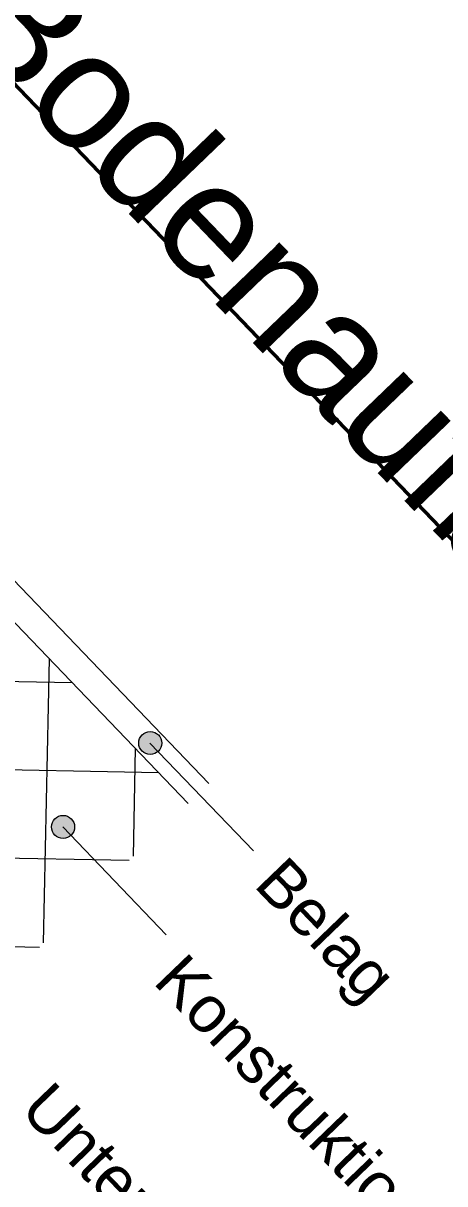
# Model space of a CAD drawing. Header units: metres. Extents: x 2687650.8 to 2687727.1, y 1234407.3 to 1234484.3.
# Drawn here: x 2687712.35 to 2687714.17, y 1234446.54 to 1234451.56 of the extents above; entities that cross this region are included whole.
import ezdxf

# ---------------------------------------------------------------- set-up
doc = ezdxf.new("R2010")
doc.units = ezdxf.units.M
for name, color, linetype in [('PDF_E_BETON', 7, 'Continuous'), ('PDF_E_Text', 7, 'Continuous'), ('PDF_Klappschnitt', 7, 'Continuous'), ('PDF_Text', 7, 'Continuous')]:
    doc.layers.add(name, color=color, linetype=linetype)
doc.styles.add('PDF Arial', font='arial.ttf')

# ---------------------------------------------------------------- blocks, each defined once
blk = doc.blocks.new('A$C1c84ec86')
at = {"layer": 'PDF_E_BETON', "transparency": 33554559}
for points in [[(4662.04, 4141.97), (4660.98, 4141.97), (4660.14, 4141.75), (4658.44, 4140.91), (4657.17, 4139.64), (4656.75, 4138.79), (4656.54, 4137.94), (4656.54, 4136.04), (4656.75, 4135.19), (4657.17, 4134.35), (4657.81, 4133.5), (4658.44, 4132.86), (4659.29, 4132.44), (4660.98, 4132.02), (4662.04, 4132.02), (4663.73, 4132.44), (4664.58, 4132.86), (4665.22, 4133.5), (4665.85, 4134.35), (4666.06, 4135.19), (4666.49, 4136.04), (4666.49, 4137.94), (4666.06, 4138.79), (4665.85, 4139.64), (4664.58, 4140.91), (4662.89, 4141.75)], [(4662.04, 4089.47), (4660.98, 4089.47), (4659.29, 4089.05), (4658.44, 4088.63), (4657.81, 4087.99), (4657.17, 4087.14), (4656.75, 4086.3), (4656.54, 4085.45), (4656.54, 4083.55), (4656.75, 4082.7), (4657.17, 4081.85), (4658.44, 4080.58), (4660.14, 4079.74), (4660.98, 4079.52), (4662.04, 4079.52), (4662.89, 4079.74), (4664.58, 4080.58), (4665.85, 4081.85), (4666.06, 4082.7), (4666.49, 4083.55), (4666.49, 4085.45), (4666.06, 4086.3), (4665.85, 4087.14), (4665.22, 4087.99), (4664.58, 4088.63), (4663.73, 4089.05)]]:
    blk.add_hatch(color=256, dxfattribs=at).paths.add_polyline_path(points)
at = {"layer": 'PDF_E_BETON', "lineweight": 18}
for points in [[(4661.41, 4136.89), (4725.97, 4136.89)], [(4661.41, 4084.6), (4725.97, 4084.6)]]:
    blk.add_lwpolyline(points, dxfattribs=at)
for centre in [(4661.51, 4136.99), (4661.51, 4136.99), (4661.51, 4084.71), (4661.51, 4084.71)]:
    blk.add_circle(centre, 4.97, dxfattribs=at)
at = {"layer": 'PDF_E_Text', "lineweight": 50}
blk.add_lwpolyline([(4379.25, 4291.83), (4943.77, 4291.83)], dxfattribs=at)
at = {"layer": 'PDF_Klappschnitt', "lineweight": 18}
for points in [[(4379.04, 4143.24), (4691.67, 4143.24)], [(4379.04, 4130.75), (4691.67, 4130.75)], [(4494.4, 4005.65), (4619.28, 4130.75)], [(4548.16, 4005.65), (4673.26, 4130.75)], [(4691.67, 4043.96), (4605.1, 4130.75)], [(4691.67, 4097.94), (4658.87, 4130.75)], [(4602.14, 4005.65), (4691.67, 4095.4)], [(4655.9, 4005.65), (4691.89, 4041.42)]]:
    blk.add_lwpolyline(points, dxfattribs=at)
at = {"layer": 'PDF_Text', "attachment_point": 7, "style": 'PDF Arial'}
for s, insert, char_height in [('Bodenaufbau 1:20', (4376.5, 4287.97), 50.0002), ('Belag', (4736.55, 4120.18), 20.001), ('Konstruktionsbeton 30cm', (4736.55, 4065.57), 20.001), ('Unterlagsbeton 5cm', (4736.55, 3979.84), 20.001)]:
    blk.add_mtext(s, dxfattribs=dict(at, insert=insert, char_height=char_height))

msp = doc.modelspace()

# ---------------------------------------------------------------- block references
at = {"xscale": 0.01, "yscale": 0.01, "zscale": 0.01, "rotation": 313.8734409291175}
msp.add_blockref('A$C1c84ec86', (2687650.7677, 1234453.3784), dxfattribs=at)

doc.saveas('drawing.dxf')
